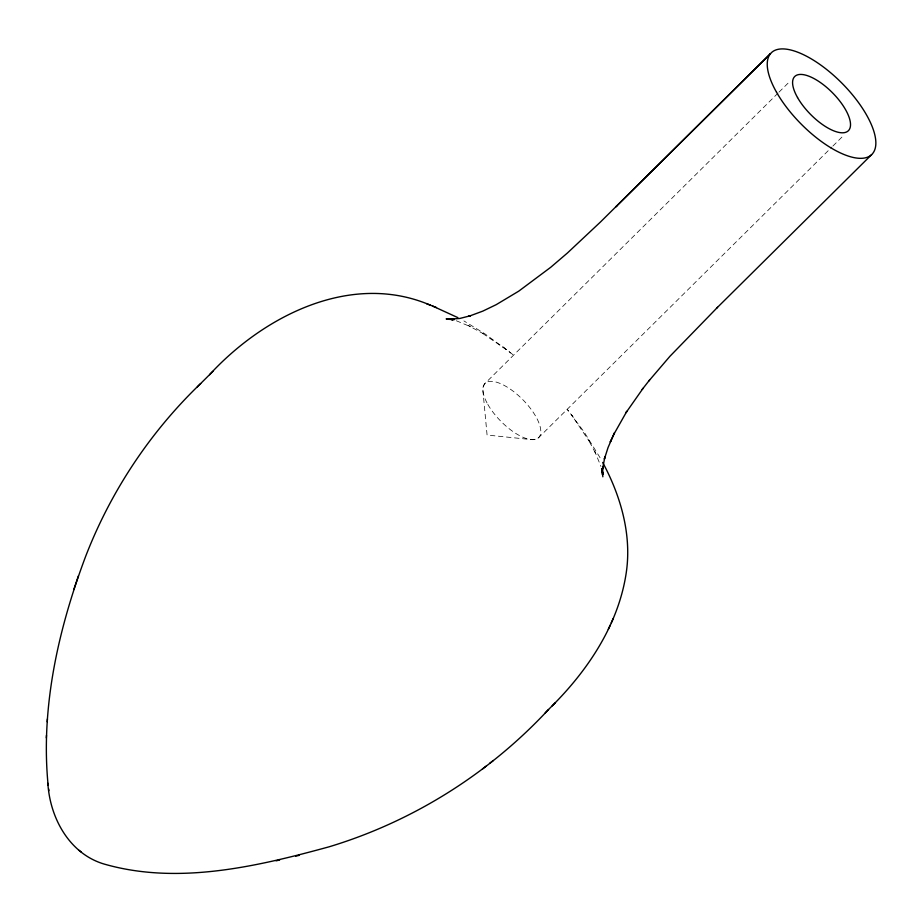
<?xml version="1.0" encoding="UTF-8"?>
<svg xmlns="http://www.w3.org/2000/svg" width="922" height="922" viewBox="0 0 922 922"><rect width="100%" height="100%" fill="white"/><g stroke="black" fill="none" stroke-linecap="round" stroke-linejoin="round"><path stroke-width="0.69" stroke-dasharray="4.61 3.46" d="M777.995 93.145L484.638 383.829L483.174 386.814L482.932 390.79L487.081 435.046L531.764 439.633L535.647 439.287L538.529 437.731L831.886 147.047M779.009 92.131L790.258 80.998M832.912 146.045L844.149 134.9M456.332 320.764L471.038 326.884L468.272 325.535L483.324 333.718L481.215 332.439L507.872 350.694L484.672 333.672L463.916 320.925M502.939 346.799L513.208 354.901L509.002 351.582M568.597 411.131L567.134 409.23L583.995 431.784L600.718 458.776M573.023 416.836L571.294 414.6L589.389 441.442L588.132 439.321L596.223 454.465L594.909 451.699L600.971 466.509M487.83 404.401A38.125 15.397 45.3 0 0 537.895 438.238A38.125 15.397 45.3 0 0 509.854 388.83A38.125 15.397 45.3 0 0 487.83 404.401"/><path stroke-width="1.38" d="M200.673 383.529C150.286 431.876 110.824 491.219 85.665 556.335C58.374 628.931 40.487 707.393 48.128 785.244M47.241 721.788L47.414 718.953M46.307 737.865L46.469 735.318M78.439 575.847L73.795 589.55M611.021 440.301L610.214 442.053L614.455 432.902L608.071 447.493L604.359 459.121L604.89 456.863L602.481 469.275L602.85 466.705L602.492 474.922L602.458 471.834M552.128 705.906C588.374 669.66 618.743 624.044 626.292 572.435C631.847 534.345 620.633 495.829 602.688 462.452M608.301 629.288L610.272 625.024M611.251 622.834L613.211 618.604M613.672 434.596L626.868 411.258L626.003 412.676L643.13 388.243M642.185 389.453L649.584 379.991M648.65 381.178L669.914 356.318L717.558 307.28M209.582 374.666C263.68 315.866 351.397 271.114 430.666 305.297M616.876 205.825L615.873 206.828L770.527 53.614L600.499 221.972L567.399 253.02L550.688 267.322L518.729 291.168L496.232 304.652L482.817 311.117L468.583 316.396L470.612 315.704L459.801 318.459L448.023 319.277L454.327 319.577L446.133 318.897L451.1 319.312M47.863 783.262C49.915 817.445 68.896 853.115 103.276 863.799C177.278 885.454 256.915 866.542 329.096 846.811C412.837 821.514 489.006 773.604 548.532 709.502M545.19 712.844L555.47 702.576M197.331 386.86L212.924 371.324M716.555 308.282L871.578 154.677M489.617 763.393L493.316 760.489M482.425 769.052L486.101 766.17M295.651 856.192L299.396 855.316M276.116 860.837L279.62 860.019M449.475 319.162L452.956 319.657L448.495 318.885L452.253 319.623M432.706 306.104L457.831 317.617M426.69 303.776L436.509 307.556M79.073 850.326L81.113 851.94M601.582 468.583L602.838 474.404L602.101 469.943L602.585 473.447M48.636 788.852L48.889 790.696M602.216 468.595L602.838 476.801M797.53 97.525A38.125 15.397 45.3 0 0 847.606 131.362A38.125 15.397 45.3 0 0 819.554 81.943A38.125 15.397 45.3 0 0 797.53 97.525M776.508 92.2A71.49 28.87 45.3 0 0 870.391 155.645A71.49 28.87 45.3 0 0 817.802 62.996A71.49 28.87 45.3 0 0 776.508 92.2"/></g></svg>
